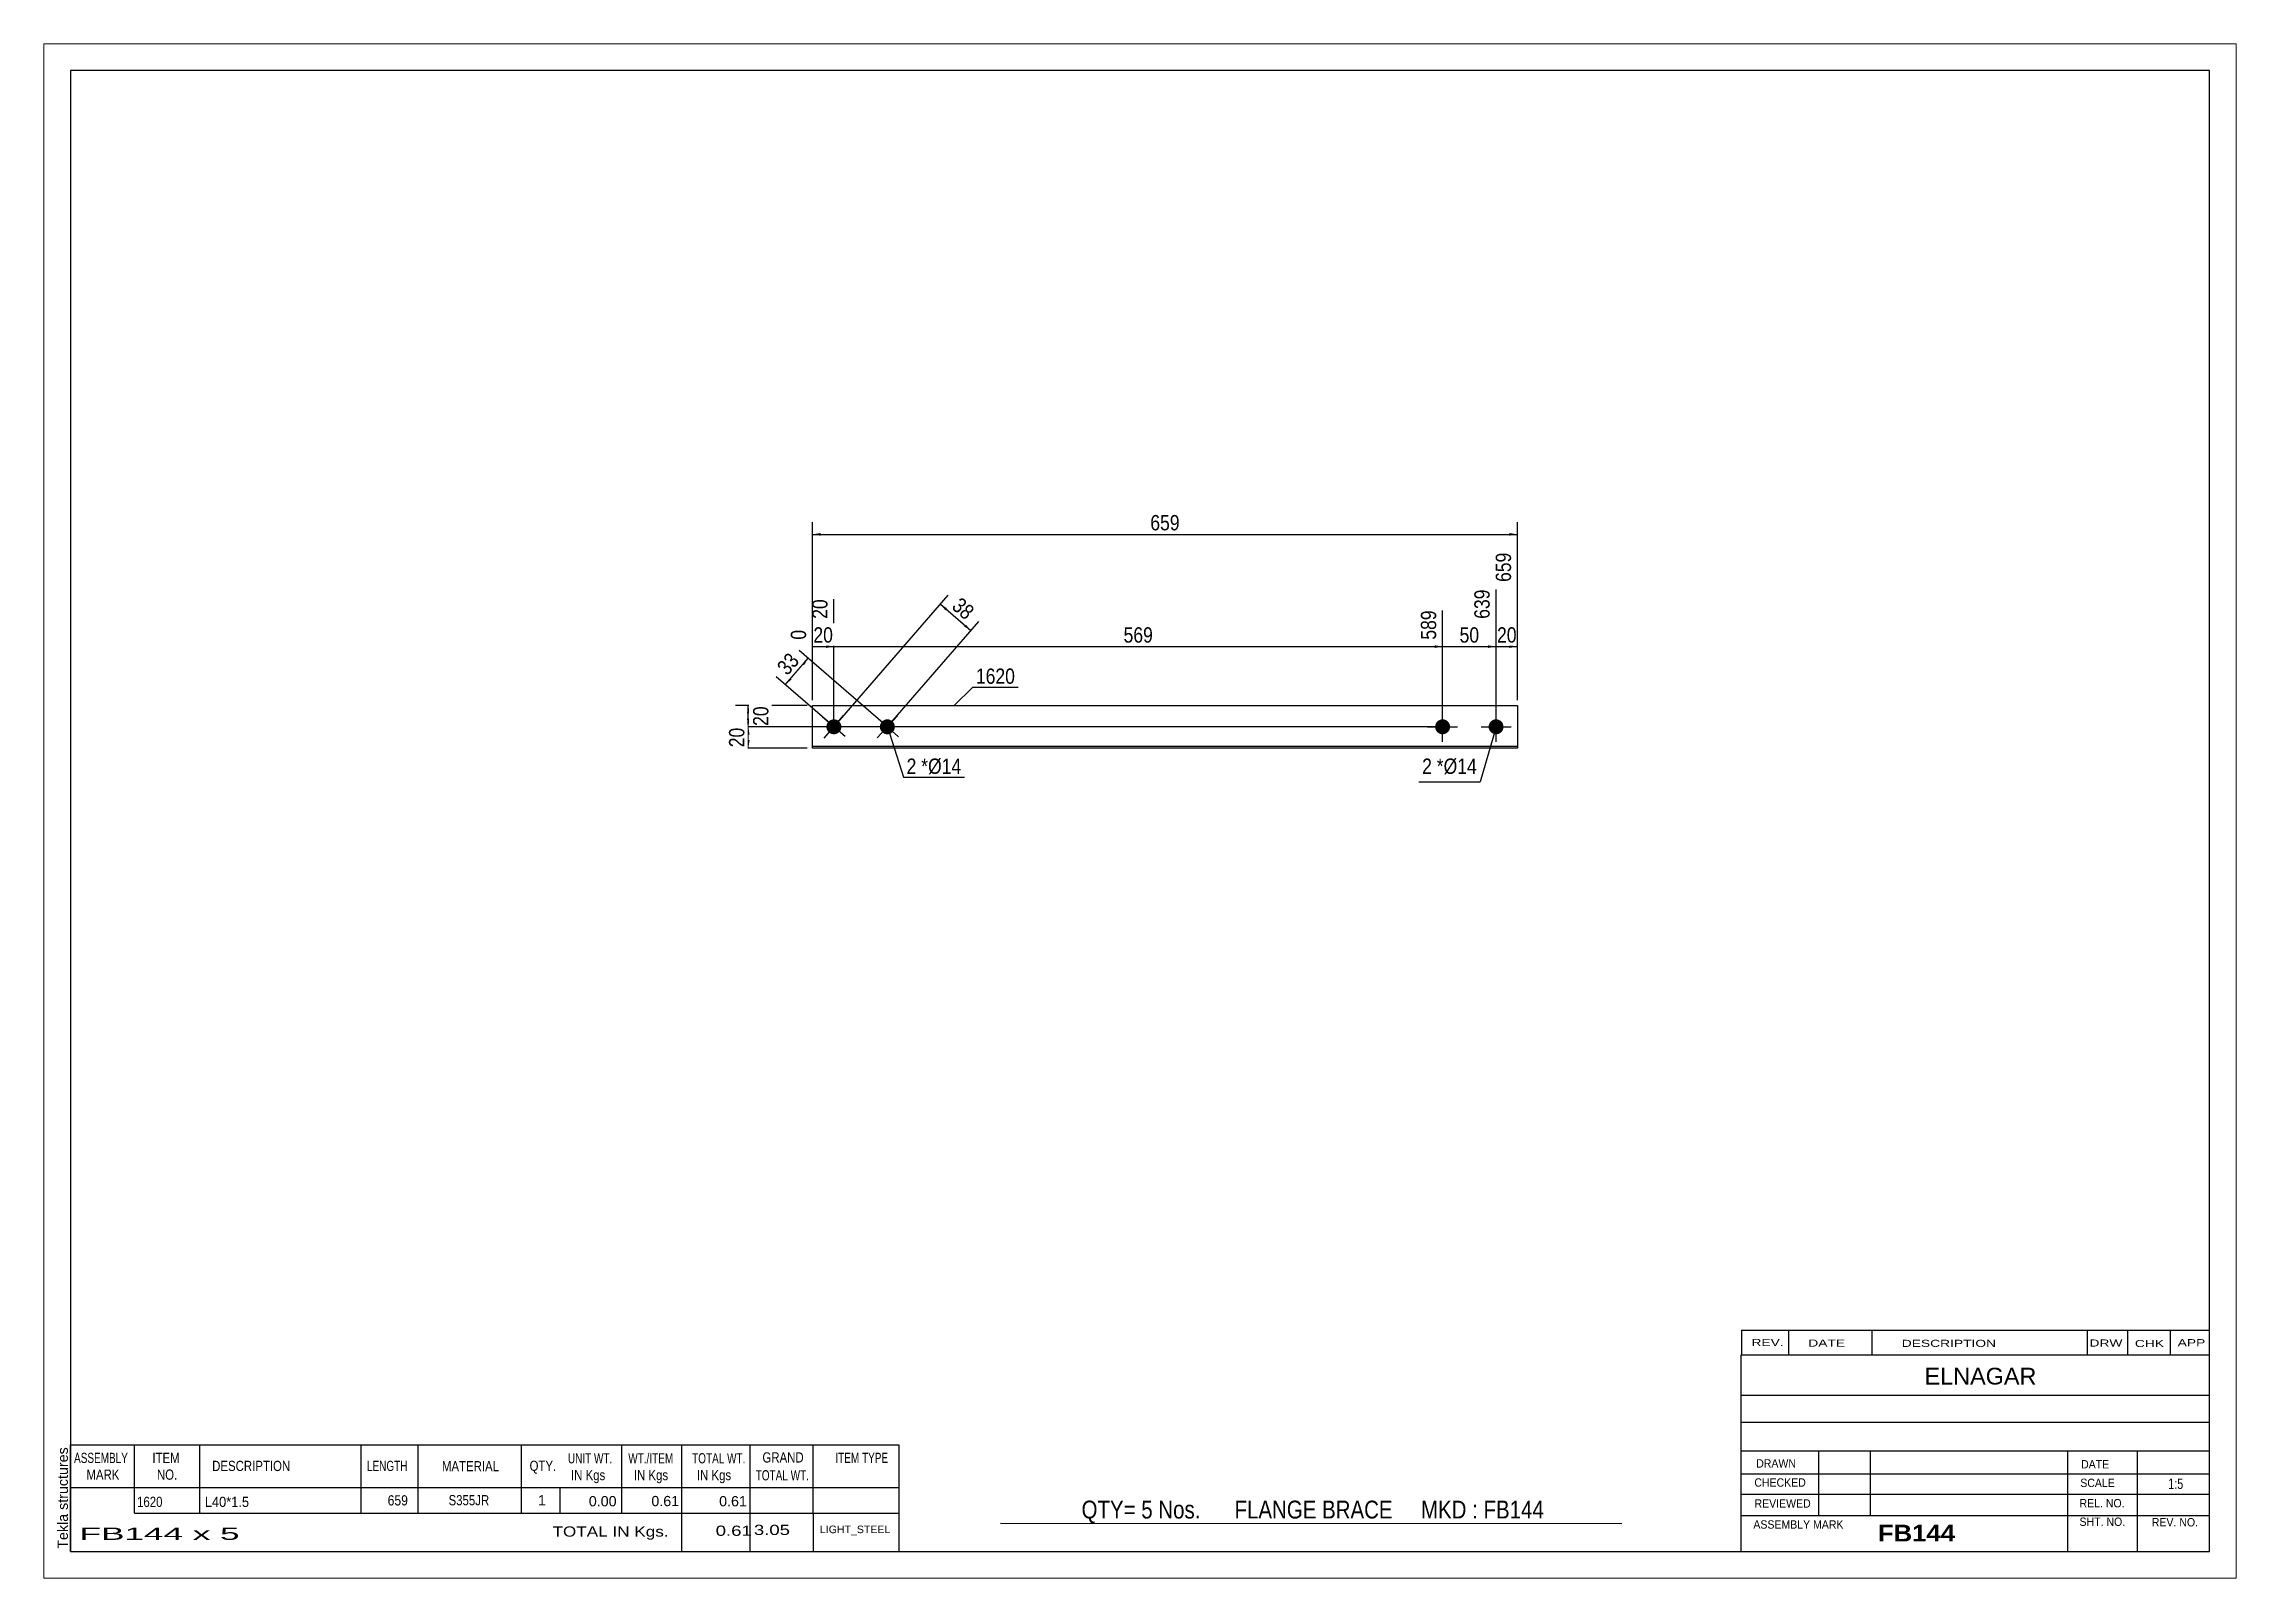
# Paper-space layout 'Layout1' of a CAD drawing. Header units: millimetres. Extents: x 0 to 410, y 0 to 287.
# The model-space entities are those that its viewports show. They can reach past a viewport. Long polylines and large blocks are cut down to what shows.
import ezdxf

# ---------------------------------------------------------------- set-up
doc = ezdxf.new("R2010")
doc.units = ezdxf.units.MM
doc.layers.add('Viewport layer', color=7, linetype='Continuous', plot=False)
doc.styles.add('Arial', font='ARIAL.TTF', dxfattribs={"height": 0.2})
doc.styles.add('Arial Bold', font='ARIALBD.TTF', dxfattribs={"height": 0.2})
doc.styles.add('Arial Narrow', font='ARIALN.TTF', dxfattribs={"height": 0.2})

# ---------------------------------------------------------------- blocks, each defined once
blk = doc.blocks.new('Unknown-627392395-1548')
at = {"color": 5, "linetype": 'Continuous'}
for p, q in [((405, 282), (5, 282)), ((5, 282), (5, 5)), ((405, 5), (405, 282)), ((5, 5), (405, 5))]:
    blk.add_line(p, q, dxfattribs=at)
at = {"color": 174, "linetype": 'Continuous', "style": 'Arial'}
blk.add_text('Tekla structures', height=1.9102, rotation=90, dxfattribs=at).set_placement((4.5, 5.5))
blk = doc.blocks.new('Part-627392395-1227 - 1212')
at = {"color": 2, "linetype": 'Continuous'}
for p, q in [((143.75, 155.25), (143.75, 163.25)), ((143.75, 163.25), (275.59, 163.25)), ((275.59, 163.25), (275.59, 155.25)), ((275.59, 155.55), (143.75, 155.55)), ((275.59, 155.25), (143.75, 155.25))]:
    blk.add_line(p, q, dxfattribs=at)
blk = doc.blocks.new('Bolt-627392395-1228 - 1212')
at = {"linetype": 'Continuous'}
for points in [[(261.59, 160.65, -1), (261.59, 157.85, -1)], [(271.59, 160.65, -1), (271.59, 157.85, -1)]]:
    blk.add_hatch(color=3, dxfattribs=at).paths.add_polyline_path(points)
at = {"color": 3, "linetype": 'Continuous'}
for p, q in [((261.59, 156.45), (261.59, 162.05)), ((271.59, 156.45), (271.59, 162.05)), ((258.79, 159.25), (264.39, 159.25)), ((268.79, 159.25), (274.39, 159.25))]:
    blk.add_line(p, q, dxfattribs=at)
blk = doc.blocks.new('Bolt-627392395-1229 - 1212')
at = {"linetype": 'Continuous'}
blk.add_hatch(color=3, dxfattribs=at).paths.add_polyline_path([(146.69, 160.17, -1), (148.81, 158.33, -1)])
at = {"color": 3, "linetype": 'Continuous'}
for p, q in [((149.86, 157.42), (145.64, 161.08)), ((145.92, 157.14), (149.58, 161.36))]:
    blk.add_line(p, q, dxfattribs=at)
blk = doc.blocks.new('Bolt-627392395-1230 - 1212')
at = {"linetype": 'Continuous'}
blk.add_hatch(color=3, dxfattribs=at).paths.add_polyline_path([(156.71, 160.19, -1), (158.79, 158.31, -1)])
at = {"color": 3, "linetype": 'Continuous'}
for p, q in [((159.83, 157.37), (155.67, 161.13)), ((155.87, 157.17), (159.63, 161.33))]:
    blk.add_line(p, q, dxfattribs=at)
blk = doc.blocks.new('StraightDimension-627392395-1239 - 1212')
at = {"linetype": 'Continuous'}
blk.add_hatch(color=7, dxfattribs=at).paths.add_polyline_path([(274.09, 174.5), (275.59, 174.25), (274.09, 174)])
at = {"color": 7, "linetype": 'Continuous'}
for p, q in [((275.59, 164.25), (275.59, 191.83)), ((271.59, 160.25), (271.59, 184.93)), ((271.59, 174.25), (275.59, 174.25))]:
    blk.add_line(p, q, dxfattribs=at)
at = {"color": 0, "linetype": 'Continuous'}
blk.add_wipeout([(274.99, 192.43), (270.79, 192.43), (270.79, 185.75), (274.99, 185.75)], dxfattribs=at)
at = {"color": 0}
blk.add_wipeout([(276.02, 174.4), (276.02, 178.6), (271.17, 178.6), (271.17, 174.4)], dxfattribs=at)
at = {"color": 3, "linetype": 'Continuous', "style": 'Arial Narrow'}
blk.add_text('659', height=2.863, rotation=90.0002, dxfattribs=at).set_placement((274.39, 186.35))
at = {"color": 3, "style": 'Arial Narrow'}
blk.add_text('20', height=2.863, dxfattribs=at).set_placement((271.77, 175))
blk = doc.blocks.new('StraightDimension-627392395-1240 - 1212')
at = {"linetype": 'Continuous'}
blk.add_hatch(color=7, dxfattribs=at).paths.add_polyline_path([(270.09, 174.5), (271.59, 174.25), (270.09, 174)])
at = {"color": 7, "linetype": 'Continuous'}
for p, q in [((271.59, 160.25), (271.59, 184.93)), ((261.59, 160.25), (261.59, 181.03)), ((261.59, 174.25), (271.59, 174.25))]:
    blk.add_line(p, q, dxfattribs=at)
at = {"color": 0}
blk.add_wipeout([(269.02, 174.4), (269.02, 178.6), (264.17, 178.6), (264.17, 174.4)], dxfattribs=at)
at = {"color": 0, "linetype": 'Continuous'}
blk.add_wipeout([(270.99, 185.53), (266.79, 185.53), (266.79, 178.85), (270.99, 178.85)], dxfattribs=at)
at = {"color": 3, "linetype": 'Continuous', "style": 'Arial Narrow'}
blk.add_text('639', height=2.863, rotation=90.0002, dxfattribs=at).set_placement((270.39, 179.45))
at = {"color": 3, "style": 'Arial Narrow'}
blk.add_text('50', height=2.863, dxfattribs=at).set_placement((264.77, 175))
blk = doc.blocks.new('StraightDimension-627392395-1241 - 1212')
at = {"linetype": 'Continuous'}
blk.add_hatch(color=7, dxfattribs=at).paths.add_polyline_path([(260.09, 174.5), (261.59, 174.25), (260.09, 174)])
at = {"color": 7, "linetype": 'Continuous'}
for p, q in [((147.75, 160.25), (147.75, 183.11)), ((261.59, 160.25), (261.59, 181.03)), ((147.75, 174.25), (261.59, 174.25))]:
    blk.add_line(p, q, dxfattribs=at)
at = {"color": 0, "linetype": 'Continuous'}
blk.add_wipeout([(260.99, 181.63), (256.79, 181.63), (256.79, 174.95), (260.99, 174.95)], dxfattribs=at)
at = {"color": 0}
blk.add_wipeout([(208.01, 174.4), (208.01, 178.6), (201.33, 178.6), (201.33, 174.4)], dxfattribs=at)
at = {"color": 3, "linetype": 'Continuous', "style": 'Arial Narrow'}
blk.add_text('589', height=2.863, rotation=90.0002, dxfattribs=at).set_placement((260.39, 175.55))
at = {"color": 3, "style": 'Arial Narrow'}
blk.add_text('569', height=2.863, dxfattribs=at).set_placement((201.93, 175))
blk = doc.blocks.new('StraightDimension-627392395-1242 - 1212')
at = {"linetype": 'Continuous'}
blk.add_hatch(color=7, dxfattribs=at).paths.add_polyline_path([(146.25, 174.5), (147.75, 174.25), (146.25, 174)])
at = {"color": 7, "linetype": 'Continuous'}
for p, q in [((147.75, 160.25), (147.75, 183.11)), ((143.75, 164.25), (143.75, 177.38)), ((143.75, 174.25), (147.75, 174.25))]:
    blk.add_line(p, q, dxfattribs=at)
at = {"color": 0}
blk.add_wipeout([(148.18, 174.4), (148.18, 178.6), (143.32, 178.6), (143.32, 174.4)], dxfattribs=at)
at = {"color": 0, "linetype": 'Continuous'}
blk.add_wipeout([(147.15, 183.71), (142.95, 183.71), (142.95, 178.85), (147.15, 178.85)], dxfattribs=at)
blk.add_wipeout([(143.15, 177.98), (138.95, 177.98), (138.95, 174.95), (143.15, 174.95)], dxfattribs=at)
at = {"color": 3, "linetype": 'Continuous', "style": 'Arial Narrow'}
for s, height, p in [('20', 2.863, (146.55, 179.45)), ('0', 2.86, (142.55, 175.55))]:
    blk.add_text(s, height=height, rotation=90.0002, dxfattribs=at).set_placement(p)
at = {"color": 3, "style": 'Arial Narrow'}
blk.add_text('20', height=2.863, dxfattribs=at).set_placement((143.92, 175))
blk = doc.blocks.new('StraightDimension-627392395-1256 - 1212')
at = {"linetype": 'Continuous'}
for points in [[(145.25, 195), (143.75, 195.25), (145.25, 195.5)], [(274.09, 195.5), (275.59, 195.25), (274.09, 195)]]:
    blk.add_hatch(color=7, dxfattribs=at).paths.add_polyline_path(points)
at = {"color": 7, "linetype": 'Continuous'}
for p, q in [((143.75, 164.25), (143.75, 197.5)), ((275.59, 164.25), (275.59, 197.5)), ((143.75, 195.25), (275.59, 195.25))]:
    blk.add_line(p, q, dxfattribs=at)
at = {"color": 0}
blk.add_wipeout([(213.01, 195.4), (213.01, 199.6), (206.33, 199.6), (206.33, 195.4)], dxfattribs=at)
at = {"color": 3, "style": 'Arial Narrow'}
blk.add_text('659', height=2.863, dxfattribs=at).set_placement((206.93, 196))
blk = doc.blocks.new('StraightDimension-627392395-1260 - 1212')
at = {"linetype": 'Continuous'}
for points in [[(139.84, 168.1), (138.67, 167.13), (139.46, 168.42)], [(141.79, 171.11), (142.96, 172.08), (142.17, 170.78)]]:
    blk.add_hatch(color=7, dxfattribs=at).paths.add_polyline_path(points)
at = {"color": 7, "linetype": 'Continuous'}
for p, q in [((156.99, 159.91), (141.26, 173.55)), ((146.99, 159.91), (136.97, 168.6)), ((138.67, 167.13), (142.96, 172.08))]:
    blk.add_line(p, q, dxfattribs=at)
at = {"color": 0}
blk.add_wipeout([(142.29, 171.54), (139.12, 174.29), (135.94, 170.62), (139.11, 167.87)], dxfattribs=at)
at = {"color": 3, "style": 'Arial Narrow'}
blk.add_text('33', height=2.863, rotation=49.0566, dxfattribs=at).set_placement((139.05, 168.71))
blk = doc.blocks.new('StraightDimension-627392395-1266 - 1212')
at = {"linetype": 'Continuous'}
for points in [[(168.63, 181.02), (167.66, 182.2), (168.95, 181.4)], [(172.39, 178.42), (173.36, 177.25), (172.07, 178.04)]]:
    blk.add_hatch(color=7, dxfattribs=at).paths.add_polyline_path(points)
at = {"color": 7, "linetype": 'Continuous'}
for p, q in [((148.41, 160.01), (169.13, 183.9)), ((167.66, 182.2), (173.36, 177.25)), ((158.41, 160.01), (174.84, 178.95))]:
    blk.add_line(p, q, dxfattribs=at)
at = {"color": 0}
blk.add_wipeout([(172.44, 178.24), (175.2, 181.42), (171.53, 184.6), (168.78, 181.43)], dxfattribs=at)
at = {"color": 3, "style": 'Arial Narrow'}
blk.add_text('38', height=2.863, rotation=-40.9436, dxfattribs=at).set_placement((169.62, 181.49))
blk = doc.blocks.new('StraightDimension-627392395-1272 - 1212')
at = {"linetype": 'Continuous'}
for points in [[(131.5, 161.75), (131.75, 163.25), (132, 161.75)], [(132, 160.75), (131.75, 159.25), (131.5, 160.75)]]:
    blk.add_hatch(color=7, dxfattribs=at).paths.add_polyline_path(points)
at = {"color": 7, "linetype": 'Continuous'}
for p, q in [((142.75, 163.25), (129.35, 163.25)), ((131.75, 159.25), (131.75, 163.25)), ((260.59, 159.25), (129.35, 159.25))]:
    blk.add_line(p, q, dxfattribs=at)
at = {"color": 0}
blk.add_wipeout([(136.1, 163.68), (131.9, 163.68), (131.9, 158.82), (136.1, 158.82)], dxfattribs=at)
at = {"color": 3, "style": 'Arial Narrow'}
blk.add_text('20', height=2.863, rotation=90.0002, dxfattribs=at).set_placement((135.5, 159.42))
blk = doc.blocks.new('StraightDimension-627392395-1273 - 1212')
at = {"linetype": 'Continuous'}
for points in [[(131.5, 157.75), (131.75, 159.25), (132, 157.75)], [(132, 156.75), (131.75, 155.25), (131.5, 156.75)]]:
    blk.add_hatch(color=7, dxfattribs=at).paths.add_polyline_path(points)
at = {"color": 7, "linetype": 'Continuous'}
for p, q in [((260.59, 159.25), (129.5, 159.25)), ((131.75, 155.25), (131.75, 159.25)), ((142.75, 155.25), (129.5, 155.25))]:
    blk.add_line(p, q, dxfattribs=at)
at = {"color": 0}
blk.add_wipeout([(131.6, 159.68), (127.4, 159.68), (127.4, 154.82), (131.6, 154.82)], dxfattribs=at)
at = {"color": 3, "style": 'Arial Narrow'}
blk.add_text('20', height=2.863, rotation=90.0002, dxfattribs=at).set_placement((131, 155.42))
blk = doc.blocks.new('CBS_REVISION-627392395-1564')
at = {"color": 7, "linetype": 'Continuous'}
for p, q in [((317.49, 46.38), (404.99, 46.38)), ((317.49, 46.38), (317.49, 41.75)), ((326.29, 46.38), (326.29, 41.75)), ((341.88, 46.38), (341.88, 41.81)), ((382.14, 46.38), (382.14, 41.75)), ((389.68, 46.38), (389.68, 41.75)), ((397.63, 46.38), (397.63, 41.75)), ((317.49, 41.75), (404.99, 41.75))]:
    blk.add_line(p, q, dxfattribs=at)
at = {"color": 7, "style": 'Arial Narrow', "width": 1.7}
for s, height, p in [('REV.', 1.326, (319.35, 43.43)), ('DATE', 1.326, (329.98, 43.31)), ('DESCRIPTION', 1.3257, (347.46, 43.26)), ('DRW', 1.326, (382.57, 43.32)), ('CHK', 1.326, (391.06, 43.23)), ('APP', 1.326, (399.06, 43.38))]:
    blk.add_text(s, height=height, dxfattribs=at).set_placement(p)
blk = doc.blocks.new('CBS_BOM-627392395-1561')
at = {"color": 7, "linetype": 'Continuous'}
for p, q in [((4.97, 16.97), (4.97, 24.97)), ((4.97, 24.97), (159.89, 24.97)), ((16.97, 16.97), (16.97, 24.97)), ((29.16, 16.97), (29.16, 24.97)), ((59.32, 16.97), (59.32, 24.97)), ((70, 16.97), (70, 24.97)), ((89.32, 16.97), (89.32, 24.97)), ((108.12, 16.97), (108.12, 24.97)), ((119.33, 16.97), (119.33, 24.97)), ((132.12, 16.97), (132.12, 24.97)), ((143.87, 16.97), (143.87, 24.97)), ((159.89, 24.96), (159.89, 16.98)), ((4.97, 16.97), (159.89, 16.97)), ((4.97, 12.17), (4.97, 16.97)), ((16.97, 12.17), (16.97, 16.97)), ((29.16, 12.17), (29.16, 16.97)), ((59.32, 12.17), (59.32, 16.97)), ((70, 12.17), (70, 16.97)), ((89.32, 12.17), (89.32, 16.97)), ((96.58, 12.17), (96.58, 16.97)), ((108.12, 12.17), (108.12, 16.97)), ((119.33, 12.17), (119.33, 16.97)), ((132.12, 12.17), (132.12, 16.97)), ((143.89, 12.17), (143.89, 16.97)), ((159.89, 16.97), (159.89, 12.17)), ((4.97, 4.97), (4.97, 12.15)), ((16.97, 12.17), (159.89, 12.17)), ((119.33, 4.97), (119.33, 12.15)), ((132.12, 4.97), (132.12, 12.15)), ((143.93, 4.97), (143.93, 12.15)), ((159.89, 12.17), (159.89, 4.97)), ((4.97, 4.97), (159.89, 4.97))]:
    blk.add_line(p, q, dxfattribs=at)
at = {"color": 3, "linetype": 'Continuous', "style": 'Arial'}
for s, height, width, p in [('ASSEMBLY', 1.91, 0.7, (5.65, 21.54)), ('ITEM', 1.91, 0.8, (20.3, 21.54)), ('DESCRIPTION', 1.9102, 0.8, (31.48, 20.04)), ('LENGTH', 1.91, 0.7, (60.43, 20.04)), ('MATERIAL', 1.91, 0.8, (74.45, 19.99)), ('QTY.', 1.91, 0.8, (90.84, 20.07)), ('UNIT WT.', 1.91, 0.7, (98.01, 21.47)), ('WT./ITEM', 1.91, 0.7, (109.3, 21.47)), ('TOTAL WT.', 1.91, 0.7, (121.24, 21.47)), ('GRAND', 1.91, 0.8, (134.39, 21.63)), ('ITEM TYPE', 1.91, 0.7, (148.03, 21.55)), ('MARK', 1.91, 0.8, (7.97, 18.41)), ('NO.', 1.91, 0.8, (21.15, 18.41)), ('IN Kgs', 1.91, 0.8, (98.59, 18.33)), ('IN Kgs', 1.91, 0.8, (110.34, 18.33)), ('IN Kgs', 1.91, 0.8, (122.13, 18.33)), ('TOTAL WT.', 1.91, 0.7, (133.13, 18.29))]:
    blk.add_text(s, height=height, dxfattribs=dict(at, width=width)).set_placement(p)
at = {"color": 7, "linetype": 'Continuous', "style": 'Arial'}
for s, width, p in [('1620', 0.8, (17.43, 13.32)), ('L40*1.5', 0.9, (30.1, 13.32)), ('659', 0.85, (64.3, 13.6)), ('S355JR', 0.8, (75.69, 13.63))]:
    blk.add_text(s, height=1.91, dxfattribs=dict(at, width=width)).set_placement(p)
for s, p in [('1', (92.41, 13.63)), ('0.00', (101.92, 13.44)), ('0.61', (113.62, 13.47)), ('0.61', (126.29, 13.44))]:
    blk.add_text(s, height=1.91, dxfattribs=at).set_placement(p)
at = {"color": 6, "linetype": 'Continuous', "style": 'Arial'}
for s, height, width, p in [('FB144 x 5', 2.292, 2.05, (6.69, 7.16)), ('TOTAL IN Kgs.', 1.9102, 1.2, (95.13, 7.77)), ('0.61', 1.91, 1.3, (125.65, 7.92)), ('3.05', 1.91, 1.3, (132.79, 8.08))]:
    blk.add_text(s, height=height, dxfattribs=dict(at, width=width)).set_placement(p)
blk.add_text('LIGHT_STEEL', height=1.4135, dxfattribs=at).set_placement((145.14, 8.42))
blk = doc.blocks.new('CBS_CALLOFF-627392395-1562')
at = {"color": 7, "linetype": 'Continuous'}
blk.add_line((178.88, 10.27), (295.11, 10.25), dxfattribs=at)
at = {"color": 3, "linetype": 'Continuous', "style": 'Arial Narrow'}
blk.add_text('QTY= 5 Nos.      FLANGE BRACE     MKD : FB144', height=3.3405, dxfattribs=at).set_placement((194.07, 11.16))
blk = doc.blocks.new('CBS_NAME_BLOG-627392395-1563')
at = {"color": 7, "linetype": 'Continuous'}
for p, q in [((317.41, 41.75), (404.93, 41.75)), ((317.41, 5.04), (317.41, 41.75)), ((317.41, 34.21), (404.93, 34.21)), ((317.48, 29.16), (405, 29.16)), ((317.41, 23.79), (404.93, 23.79)), ((331.93, 11.68), (331.93, 23.78)), ((341.62, 11.71), (341.62, 23.78)), ((378.53, 5.04), (378.53, 23.77)), ((391.58, 5.04), (391.58, 23.78)), ((317.42, 19.49), (405, 19.51)), ((317.41, 15.74), (404.93, 15.74)), ((317.41, 11.7), (404.93, 11.7)), ((317.41, 5), (405, 5))]:
    blk.add_line(p, q, dxfattribs=at)
at = {"color": 3, "linetype": 'Continuous', "style": 'Arial'}
blk.add_text('ELNAGAR', height=3.133, dxfattribs=at).set_placement((351.73, 36.22))
at = {"color": 3, "linetype": 'Continuous'}
for s, height, style, width, p in [('DRAWN', 1.566, 'Arial', 0.9, (320.24, 20.68)), ('DATE', 1.566, 'Arial', 0.9, (381, 20.52)), ('CHECKED', 1.566, 'Arial', 0.9, (319.89, 17.11)), ('SCALE', 1.566, 'Arial', 0.9, (380.85, 17.04)), ('1:5', 1.957, 'Arial Narrow', 0.9, (397.3, 16.68)), ('REVIEWED', 1.566, 'Arial', 0.9, (319.93, 13.19)), ('REL. NO.', 1.566, 'Arial', 0.9, (380.71, 13.24)), ('ASSEMBLY MARK', 1.5663, 'Arial', 0.9, (319.71, 9.26)), ('FB144', 3.131, 'Arial Bold', 1.1, (342.99, 6.86)), ('SHT. NO.', 1.566, 'Arial', 0.9, (380.71, 9.77)), ('REV. NO.', 1.566, 'Arial', 0.9, (394.23, 9.68))]:
    blk.add_text(s, height=height, dxfattribs=dict(at, style=style, width=width)).set_placement(p)
blk = doc.blocks.new('MarkSet-627392395-1286 - 1212')
at = {"color": 0}
blk.add_wipeout([(163.18, 150.45), (163.18, 153.45), (161.35, 153.45), (161.35, 150.45)], dxfattribs=at)
blk.add_wipeout([(163.18, 150.45), (163.18, 153.45), (161.35, 153.45), (161.35, 150.45)], dxfattribs=at)
at = {"color": 7, "linetype": 'Continuous'}
blk.add_line((157.75, 159.25), (160.75, 149.85), dxfattribs=at)
at = {"color": 0}
blk.add_wipeout([(165.36, 150.45), (165.36, 153.45), (164.08, 153.45), (164.08, 150.45)], dxfattribs=at)
blk.add_wipeout([(165.36, 150.45), (165.36, 153.45), (164.08, 153.45), (164.08, 150.45)], dxfattribs=at)
at = {"color": 3, "style": 'Arial Narrow'}
blk.add_text('2', height=2.86, dxfattribs=at).set_placement((161.35, 150.45))
at = {"color": 0}
blk.add_wipeout([(171.57, 150.45), (171.57, 153.45), (165.36, 153.45), (165.36, 150.45)], dxfattribs=at)
blk.add_wipeout([(171.57, 150.45), (171.57, 153.45), (165.36, 153.45), (165.36, 150.45)], dxfattribs=at)
at = {"color": 7, "linetype": 'Continuous'}
blk.add_line((160.75, 149.85), (172.17, 149.85), dxfattribs=at)
at = {"color": 3, "style": 'Arial Narrow'}
for s, height, p in [('*', 2.86, (164.08, 150.45)), ('Ø14', 2.863, (165.36, 150.45))]:
    blk.add_text(s, height=height, dxfattribs=at).set_placement(p)
blk = doc.blocks.new('Mark-627392395-1281 - 1212')
at = {"color": 0}
blk.add_wipeout([(181.63, 167.29), (181.63, 170.29), (174.31, 170.29), (174.31, 167.29)], dxfattribs=at)
blk.add_wipeout([(181.63, 167.29), (181.63, 170.29), (174.31, 170.29), (174.31, 167.29)], dxfattribs=at)
at = {"color": 7, "linetype": 'Continuous'}
for p, q in [((170.18, 163.15), (173.71, 166.69)), ((173.71, 166.69), (182.23, 166.69))]:
    blk.add_line(p, q, dxfattribs=at)
at = {"color": 3, "style": 'Arial Narrow'}
blk.add_text('1620', height=2.863, dxfattribs=at).set_placement((174.31, 167.29))
blk = doc.blocks.new('Mark-627392395-1289 - 1212')
at = {"color": 0}
blk.add_wipeout([(259.6, 150.45), (259.6, 153.45), (257.77, 153.45), (257.77, 150.45)], dxfattribs=at)
blk.add_wipeout([(259.6, 150.45), (259.6, 153.45), (257.77, 153.45), (257.77, 150.45)], dxfattribs=at)
blk.add_wipeout([(261.78, 150.45), (261.78, 153.45), (260.5, 153.45), (260.5, 150.45)], dxfattribs=at)
blk.add_wipeout([(261.78, 150.45), (261.78, 153.45), (260.5, 153.45), (260.5, 150.45)], dxfattribs=at)
at = {"color": 3, "style": 'Arial Narrow'}
blk.add_text('2', height=2.86, dxfattribs=at).set_placement((257.77, 150.45))
at = {"color": 0}
blk.add_wipeout([(267.99, 150.45), (267.99, 153.45), (261.78, 153.45), (261.78, 150.45)], dxfattribs=at)
blk.add_wipeout([(267.99, 150.45), (267.99, 153.45), (261.78, 153.45), (261.78, 150.45)], dxfattribs=at)
at = {"color": 7, "linetype": 'Continuous'}
for p in [(271.59, 159.25), (257.17, 148.95)]:
    blk.add_line(p, (268.59, 148.95), dxfattribs=at)
at = {"color": 3, "style": 'Arial Narrow'}
for s, height, p in [('*', 2.86, (260.5, 150.45)), ('Ø14', 2.863, (261.78, 150.45))]:
    blk.add_text(s, height=height, dxfattribs=at).set_placement(p)

msp = doc.modelspace()

# ---------------------------------------------------------------- block references
for name in ['Unknown-627392395-1548', 'Part-627392395-1227 - 1212', 'Bolt-627392395-1229 - 1212', 'Bolt-627392395-1230 - 1212', 'Bolt-627392395-1228 - 1212', 'CBS_REVISION-627392395-1564', 'CBS_NAME_BLOG-627392395-1563', 'CBS_BOM-627392395-1561', 'CBS_CALLOFF-627392395-1562']:
    msp.add_blockref(name, (0, 0))

# ---------------------------------------------------------------- next in the draw order: block references
msp.add_blockref('StraightDimension-627392395-1239 - 1212', (0, 0))

# ---------------------------------------------------------------- next in the draw order: block references
msp.add_blockref('StraightDimension-627392395-1240 - 1212', (0, 0))

# ---------------------------------------------------------------- next in the draw order: block references
msp.add_blockref('StraightDimension-627392395-1241 - 1212', (0, 0))

# ---------------------------------------------------------------- next in the draw order: block references
msp.add_blockref('StraightDimension-627392395-1242 - 1212', (0, 0))

# ---------------------------------------------------------------- next in the draw order: block references
msp.add_blockref('StraightDimension-627392395-1256 - 1212', (0, 0))

# ---------------------------------------------------------------- next in the draw order: block references
msp.add_blockref('StraightDimension-627392395-1260 - 1212', (0, 0))

# ---------------------------------------------------------------- next in the draw order: block references
msp.add_blockref('StraightDimension-627392395-1266 - 1212', (0, 0))

# ---------------------------------------------------------------- next in the draw order: block references
msp.add_blockref('StraightDimension-627392395-1272 - 1212', (0, 0))

# ---------------------------------------------------------------- next in the draw order: block references
for name in ['Mark-627392395-1281 - 1212', 'StraightDimension-627392395-1273 - 1212']:
    msp.add_blockref(name, (0, 0))

# ---------------------------------------------------------------- next in the draw order: block references
for name in ['MarkSet-627392395-1286 - 1212', 'Mark-627392395-1289 - 1212']:
    msp.add_blockref(name, (0, 0))

psp = doc.layouts.get("Layout1")

# ---------------------------------------------------------------- viewports
at = {"layer": 'Viewport layer', "view_target_point": (205, 143.5)}
psp.add_viewport(center=(205, 143.5), size=(410, 287), view_center_point=(0, 0), view_height=287, dxfattribs=at)

doc.saveas('drawing.dxf')
